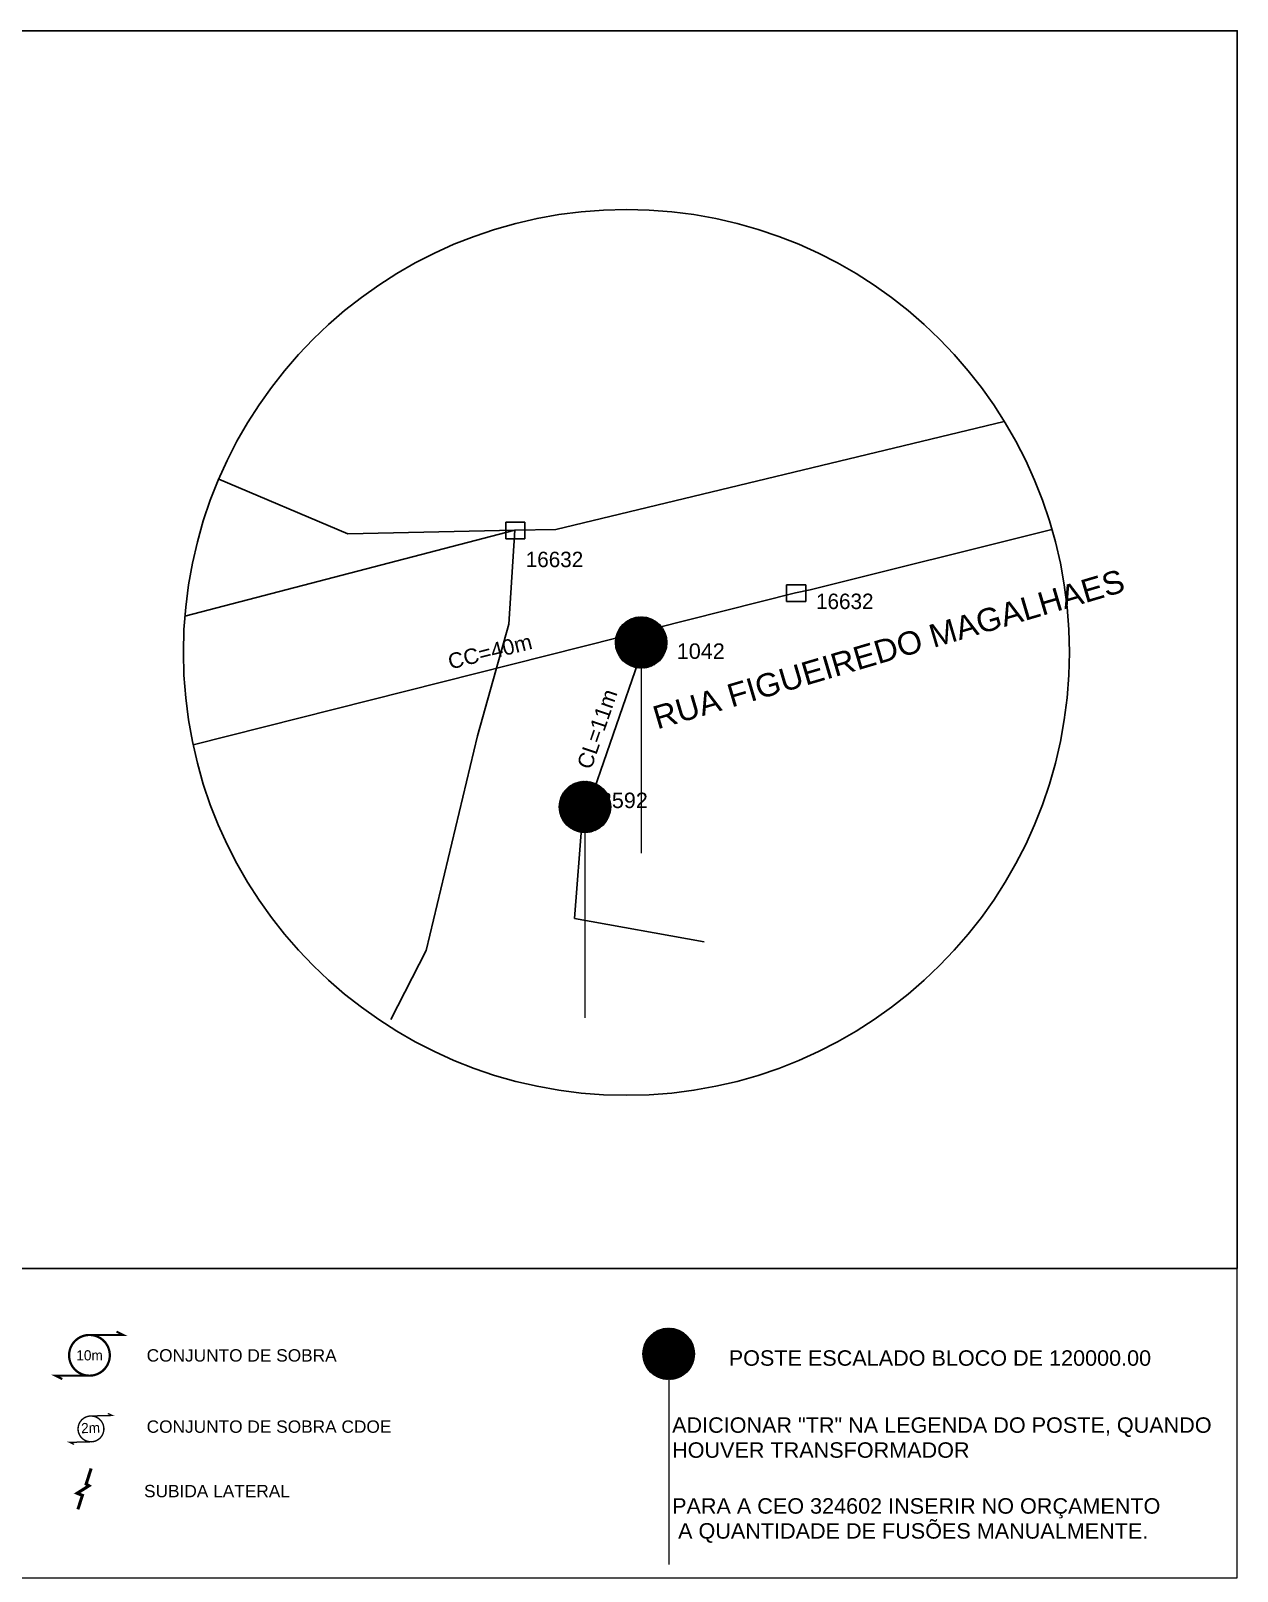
# Model space of a CAD drawing. Extents: x 12033 to 28038, y -9425 to 4777.
# Drawn here: x 14466 to 15246, y 514 to 1511 of the extents above; entities that cross this region are included whole.
import ezdxf

# ---------------------------------------------------------------- set-up
doc = ezdxf.new("R2010")
doc.units = ezdxf.units.DM
doc.header["$LTSCALE"] = 5
doc.header["$MEASUREMENT"] = 0
for name, color, linetype in [('10.1-Caixas Subterrâneas', 5, 'Continuous'), ('10.3-Nome das Ruas', 252, 'Continuous'), ('10.5-Traçado Subterraneo', 40, 'Continuous'), ('10.6-Traçado Aéreo', 1, 'Continuous'), ('Folga', 1, 'Continuous'), ('locais legendas', 7, 'Continuous'), ('Subida Lateral', 5, 'Continuous')]:
    doc.layers.add(name, color=color, linetype=linetype)
doc.layers.add('10.4-Postes', color=1, linetype='Continuous', lineweight=0)
doc.styles.add('ARIAL', font='arial.ttf')

# ---------------------------------------------------------------- blocks, each defined once
blk = doc.blocks.new('MHMZ')
at = {"color": 0}
for p, q in [((-5.8875196242e-06, 5.1754767753e-06), (6.6124803758e-06, 5.1754767753e-06)), ((-5.8875196242e-06, -5.5395232247e-06), (-5.8875196242e-06, 5.1754767753e-06)), ((6.6124803758e-06, 5.1754767753e-06), (6.6124803758e-06, -5.5395232247e-06)), ((6.6124803758e-06, -5.5395232247e-06), (-5.8875196242e-06, -5.5395232247e-06))]:
    blk.add_line(p, q, dxfattribs=at)
blk = doc.blocks.new('*X22')
at = {"color": 0}
for p, q in [((-0.6799970000000001, 0.4160180000000003), (-0.018018, 1.077996999999998)), ((-0.6798090000000001, 0.4338840000000002), (-0.035884, 1.077809)), ((-0.679715, 0.398622), (-0.0006219999999999999, 1.077714999999999)), ((-0.6791100000000001, 0.452261), (-0.054261, 1.07711)), ((-0.6789990000000004, 0.381661), (0.016339, 1.076999)), ((-0.6778770000000001, 0.365105), (0.032895, 1.075876999999999)), ((-0.6778529999999999, 0.4711960000000003), (-0.073196, 1.075852999999999)), ((-0.676376, 0.348929), (0.049071, 1.074375999999999)), ((-0.675978, 0.490748), (-0.092748, 1.073978)), ((-0.6745180000000001, 0.333109), (0.06489099999999999, 1.072518)), ((-0.6734170000000002, 0.510987), (-0.112987, 1.071417)), ((-0.672323, 0.317627), (0.080373, 1.070322999999999)), ((-0.67008, 0.5320020000000003), (-0.134002, 1.068079999999999)), ((-0.669809, 0.302463), (0.095537, 1.067809)), ((-0.666991, 0.287604), (0.110396, 1.064991)), ((-0.665856, 0.5539029999999999), (-0.155903, 1.063855999999999)), ((-0.6638830000000004, 0.273034), (0.124966, 1.061882999999999)), ((-0.660603, 0.5768340000000001), (-0.178834, 1.058602999999999)), ((-0.660497, 0.258742), (0.139258, 1.058497)), ((-0.656846, 0.244715), (0.153285, 1.054845999999999)), ((-0.654125, 0.6009890000000003), (-0.202989, 1.052124999999999)), ((-0.652938, 0.230945), (0.167055, 1.050937999999999)), ((-0.648783, 0.217422), (0.180578, 1.046783)), ((-0.6461560000000001, 0.6266370000000001), (-0.228637, 1.044155999999998)), ((-0.6443900000000001, 0.204138), (0.193862, 1.042389999999999)), ((-0.639766, 0.191085), (0.206915, 1.037765999999999)), ((-0.6362979999999999, 0.654172), (-0.2561719999999999, 1.034297999999999)), ((-0.634917, 0.178256), (0.219744, 1.032917)), ((-0.6298500000000004, 0.165645), (0.232355, 1.027849999999999)), ((-0.624571, 0.153247), (0.244753, 1.022570999999999)), ((-0.623925, 0.6842220000000001), (-0.286222, 1.021924999999999)), ((-0.619084, 0.141056), (0.256944, 1.017084)), ((-0.6133950000000002, 0.129067), (0.268933, 1.011395)), ((-0.6079319999999999, 0.7178930000000002), (-0.319893, 1.005932)), ((-0.607508, 0.117277), (0.280723, 1.005508)), ((-0.6014260000000001, 0.10568), (0.2923199999999999, 0.999426)), ((-0.595154, 0.094275), (0.303725, 0.993154)), ((-0.588694, 0.083057), (0.314943, 0.986694)), ((-0.5859600000000001, 0.7575430000000001), (-0.359543, 0.9839600000000001)), ((-0.58205, 0.072024), (0.325976, 0.98005)), ((-0.575224, 0.061172), (0.336828, 0.973224)), ((-0.5682189999999999, 0.0505), (0.3475, 0.966219)), ((-0.561036, 0.040005), (0.357995, 0.9590360000000001)), ((-0.5536780000000002, 0.029685), (0.368315, 0.951678)), ((-0.5503970000000002, 0.8107829999999999), (-0.4127830000000002, 0.948397)), ((-0.5461460000000004, 0.01954), (0.37846, 0.944146)), ((-0.538442, 0.009566), (0.388434, 0.936442)), ((-0.530567, -0.000236), (0.398236, 0.928567)), ((-0.5225220000000002, -0.009869), (0.407869, 0.9205219999999998)), ((-0.514308, -0.019333), (0.417333, 0.912308)), ((-0.505925, -0.028628), (0.426628, 0.903925)), ((-0.497375, -0.037756), (0.4357560000000002, 0.8953749999999999)), ((-0.488657, -0.046715), (0.444715, 0.8866569999999999)), ((-0.479772, -0.055508), (0.453508, 0.8777719999999998)), ((-0.4707189999999999, -0.06413300000000001), (0.4621330000000003, 0.8687190000000001)), ((-0.461499, -0.07259), (0.47059, 0.8594989999999999)), ((-0.4521100000000002, -0.08087899999999999), (0.478879, 0.85011)), ((-0.4425530000000001, -0.08900000000000001), (0.487, 0.8405530000000001)), ((-0.4328260000000001, -0.096951), (0.494951, 0.8308260000000001)), ((-0.422929, -0.104731), (0.502731, 0.8209290000000001)), ((-0.4128600000000004, -0.11234), (0.5103400000000003, 0.81086)), ((-0.402619, -0.119776), (0.5177760000000001, 0.800619)), ((-0.392202, -0.127037), (0.5250370000000001, 0.7902020000000001)), ((-0.381609, -0.134122), (0.5321220000000002, 0.779609)), ((-0.370838, -0.141028), (0.539028, 0.7688380000000004)), ((-0.359886, -0.147754), (0.545754, 0.757886)), ((-0.348751, -0.154296), (0.5522960000000002, 0.746751)), ((-0.337429, -0.160652), (0.5586520000000001, 0.735429)), ((-0.325919, -0.16682), (0.56482, 0.723919)), ((-0.314215, -0.172794), (0.5707939999999999, 0.7122149999999999)), ((-0.302316, -0.178572), (0.576572, 0.700316)), ((-0.290215, -0.184149), (0.5821490000000002, 0.6882149999999999)), ((-0.27791, -0.189522), (0.587522, 0.67591)), ((-0.265395, -0.194684), (0.5926840000000002, 0.663395)), ((-0.252664, -0.199631), (0.597631, 0.650664)), ((-0.239711, -0.204356), (0.602356, 0.6377109999999999)), ((-0.226531, -0.208853), (0.606853, 0.6245310000000001)), ((-0.213115, -0.213115), (0.611115, 0.611115)), ((-0.199456, -0.217134), (0.6151340000000002, 0.5974560000000002)), ((-0.185546, -0.220901), (0.6189010000000001, 0.5835460000000002)), ((-0.171373, -0.224406), (0.622406, 0.5693729999999999)), ((-0.156929, -0.22764), (0.62564, 0.554929)), ((-0.1422, -0.230589), (0.6285890000000001, 0.5402000000000001)), ((-0.127174, -0.23324), (0.6312399999999999, 0.525174)), ((-0.111836, -0.23558), (0.6335800000000003, 0.509836)), ((-0.096169, -0.23759), (0.63559, 0.494169)), ((-0.080154, -0.239253), (0.637253, 0.4781540000000001)), ((-0.06377000000000001, -0.240547), (0.638547, 0.46177)), ((-0.046993, -0.241448), (0.6394479999999999, 0.4449930000000001)), ((-0.029795, -0.241927), (0.6399270000000002, 0.427795)), ((-0.012144, -0.241953), (0.6399530000000003, 0.410144)), ((0.006, -0.241488), (0.6394880000000001, 0.392)), ((0.024679, -0.240486), (0.638486, 0.373321)), ((0.043948, -0.2388949999999999), (0.636895, 0.354052)), ((0.063871, -0.236649), (0.6346490000000001, 0.334129)), ((0.08452799999999999, -0.23367), (0.63167, 0.313472)), ((0.106018, -0.229858), (0.627858, 0.291982)), ((0.12847, -0.225084), (0.623084, 0.26953)), ((0.152051, -0.21918), (0.6171800000000001, 0.245949)), ((0.176993, -0.211916), (0.6099160000000003, 0.221007)), ((0.203627, -0.20296), (0.60096, 0.194373)), ((0.232456, -0.191808), (0.5898080000000001, 0.165544)), ((0.264325, -0.177617), (0.575617, 0.133675)), ((0.300865, -0.158754), (0.556754, 0.097135)), ((0.346227, -0.13107), (0.5290699999999999, 0.051773)), ((0.43272, -0.062254), (0.4602540000000002, -0.03472))]:
    blk.add_line(p, q, dxfattribs=at)
blk = doc.blocks.new('POLE_POLE')
at = {"color": 0}
blk.add_line((-2e-07, -2.39e-06), (-2e-07, -4.983e-05), dxfattribs=at)
blk.add_circle((-2e-07, 4.18e-06), 6.6e-06, dxfattribs=at)
at = {"color": 0, "xscale": 1e-05, "yscale": 1e-05, "zscale": 1e-05}
blk.add_blockref('*X22', (0, 0), dxfattribs=at)
blk = doc.blocks.new('A$C07E14978')
at = {"layer": 'Folga', "color": 1, "const_width": 0.137199271225836}
for points in [[(2.225866192835042, 2.915102148695524), (4.421054557780394, 2.915102148695524), (3.982016892986962, 3.134621022536095)], [(2.225866192835042, 0.2808759950908382), (0.03067787026486712, 0.2808759950908382), (0.4697155345926376, 0.06135712031894514)]]:
    blk.add_lwpolyline(points, dxfattribs=at)
at = {"layer": 'Folga', "color": 1, "const_width": 0.146345889307559}
blk.add_lwpolyline([(2.225912590394387, 2.915102148695524, 1.000012459711875), (2.225866192835042, 0.2808759950908382, 0.9999784210495476)], format="xyb", close=True, dxfattribs=at)
at = {"layer": 'Folga', "color": 1}
blk.add_text('10m', height=0.6585565018840127, dxfattribs=at).set_placement((1.3755404053951, 1.268711094080146))
blk = doc.blocks.new('SOBRA DE 3M')
at = {"layer": 'Folga', "color": 1, "const_width": 0.09272830007279181}
blk.add_lwpolyline([(2.288610560054973, 2.397754477286754, 1.000012459711875), (2.288581161437589, 0.7286449834238822, 0.9999784210495476)], format="xyb", close=True, dxfattribs=at)
at = {"layer": 'Folga', "color": 1, "const_width": 0.08693278131824198}
for points in [[(2.288581161437589, 2.397754477286754), (3.679505678580414, 2.397754477286754), (3.401320780344804, 2.536846952664388)], [(2.288581161437589, 0.7286449834238822), (0.897656671144702, 0.7286449834238822), (1.175841569085258, 0.5895525074561386)]]:
    blk.add_lwpolyline(points, dxfattribs=at)
at = {"layer": 'Folga', "color": 1}
blk.add_text('2m', height=0.6585565018840127, dxfattribs=at).set_placement((1.653119475161162, 1.298408240803392))

msp = doc.modelspace()

# ---------------------------------------------------------------- linework, layer by layer
msp.add_lwpolyline([(14452.5899845749, 710.0871682139615), (15246.24414854365, 710.0871682139615), (15246.24414854365, 1511.000190001962), (14452.5899845749, 1511.000190001962)])
msp.add_lwpolyline([(14851.0349034265, 1395.354584862528, 1), (14851.0349034265, 822.0898369486014, 1)], format="xyb", close=True)
at = {"color": 0, "lineweight": 0}
msp.add_lwpolyline([(14452.5899845749, 509.8589127669612), (15246.24414854365, 509.8589127669612), (15246.24414854365, 710.0871682139615)], dxfattribs=at)
at = {"layer": '10.5-Traçado Subterraneo', "linetype": 'Continuous'}
for points in [[(15095.57036924556, 1258.256567341326), (14805.4100677735, 1188.30034633824), (14778.80648200664, 1187.796233517168)], [(14778.80648200664, 1187.796233517168), (14670.84704778305, 1185.426833142576), (14587.25324377099, 1220.871013046292)], [(14565.35854647665, 1132.113168125091), (14778.80648200664, 1187.796233517168)], [(14778.80648200664, 1187.796233517168), (14774.97983077688, 1127.010880147157), (14754.66123877124, 1054.625897144017), (14721.41833794683, 915.7879011119286), (14698.65131220578, 871.0704242969433)], [(15126.39523352411, 1188.313707985965), (14969.86330827729, 1149.257597249983), (14960.51516898939, 1147.168853596834)], [(14570.73029369845, 1048.826939255981), (14960.51539878508, 1147.168771137533)], [(14822.36355366798, 1000.346327253667), (14817.52188578395, 936.5240851762275), (14901.40939877399, 921.30077115917)]]:
    msp.add_lwpolyline(points, dxfattribs=at)
at = {"layer": '10.6-Traçado Aéreo'}
msp.add_lwpolyline([(14824.19414157079, 1002.600211889533), (14860.9064201874, 1108.722210896251)], dxfattribs=at)
at = {"layer": 'Subida Lateral', "color": 5, "const_width": 1.999999999999999}
msp.add_lwpolyline([(14496.14399795102, 554.1090316111723), (14499.0418466626, 563.1801623264829), (14495.64826866526, 564.5552854026238), (14503.32914181783, 569.3828825811426), (14501.48365938718, 570.4768950837234), (14504.69592610056, 580.5720630260686)], dxfattribs=at)

# ---------------------------------------------------------------- block references
at = {"layer": '10.1-Caixas Subterrâneas', "xscale": 1000000, "yscale": 1000000, "zscale": 1000000}
for p in [(14778.81148215298, 1187.799187691001), (14960.51516898939, 1147.168853540955)]:
    msp.add_blockref('MHMZ', p, dxfattribs=at)
at = {"layer": '10.4-Postes', "color": 1, "xscale": 2525252.500000001, "yscale": 2525252.500000001, "zscale": 2525252.500000001}
for p in [(14861.10642018642, 1104.542210900275), (14824.7138061005, 998.1605827967206), (14878.89914453759, 644.1734570051113)]:
    msp.add_blockref('POLE_POLE', p, dxfattribs=at)
at = {"layer": 'Folga', "xscale": 10, "yscale": 10, "zscale": 10}
msp.add_blockref('A$C07E14978', (14481.35571009045, 637.8293793248514), dxfattribs=at)
at = {"layer": 'Folga', "lineweight": -2, "xscale": 10, "yscale": 10, "zscale": 10, "rotation": 1.478918981688758}
msp.add_blockref('SOBRA DE 3M', (14482.11507643953, 589.9685512455682), dxfattribs=at)

# ---------------------------------------------------------------- texts
at = {"color": 7, "char_height": 10, "attachment_point": 5, "style": 'ARIAL'}
for s, insert, rotation in [('\\A1;CC=40m', (14762.7985066423, 1109.180709586529), 14.15985887441894), ('\\A1;CL=11m', (14832.18688925177, 1059.131338239697), 71.11444338654903)]:
    msp.add_mtext(s, dxfattribs=dict(at, insert=insert, rotation=rotation))
at = {"layer": '10.1-Caixas Subterrâneas'}
for p in [(14785.92474696141, 1163.884781372783), (14973.74604406215, 1136.761628535626)]:
    msp.add_text('16632', height=10, dxfattribs=at).set_placement(p)
at = {"layer": '10.3-Nome das Ruas', "color": 7, "style": 'ARIAL'}
msp.add_text('RUA FIGUEIREDO MAGALHAES', height=15, rotation=16.45225159878416, dxfattribs=at).set_placement((14871.01306514263, 1058.81344593787))
at = {"layer": '10.4-Postes', "color": 1, "style": 'ARIAL'}
for s, p in [('1042', (14883.62942017762, 1104.542210900275)), ('3592', (14833.85776705372, 1007.967101221023)), ('POSTE ESCALADO BLOCO DE 120000.00', (14917.25571301797, 647.0602824138979))]:
    msp.add_text(s, height=10, dxfattribs=at).set_placement(p)
at = {"layer": 'Folga', "style": 'ARIAL'}
for s, p in [('CONJUNTO DE SOBRA', (14540.62849212003, 649.7583182687441)), ('CONJUNTO DE SOBRA CDOE', (14540.62849212003, 603.6662400858978))]:
    msp.add_text(s, height=8, dxfattribs=at).set_placement(p)
at = {"layer": 'locais legendas', "color": 10, "style": 'ARIAL'}
for s, p in [('ADICIONAR "TR" NA LEGENDA DO POSTE, QUANDO', (14880.60826199859, 603.6662400858978)), ('HOUVER TRANSFORMADOR', (14880.60826199859, 587.5057920599858)), ('PARA A CEO 324602 INSERIR NO ORÇAMENTO', (14880.60826199859, 551.3274621563534)), (' A QUANTIDADE DE FUSÕES MANUALMENTE.', (14880.60826199859, 535.1670141676942))]:
    msp.add_text(s, height=10, dxfattribs=at).set_placement(p)
at = {"layer": 'Subida Lateral', "color": 5, "style": 'ARIAL'}
msp.add_text('SUBIDA LATERAL', height=8, dxfattribs=at).set_placement((14538.93791848126, 561.9387496794144))

doc.saveas('drawing.dxf')
